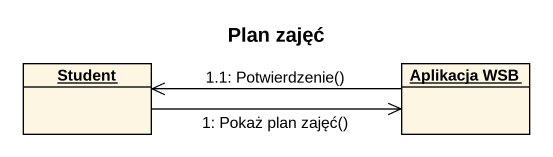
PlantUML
@startuml
title Plan zajęć
hide circle
hide empty members
object Student
object "Aplikacja WSB" as Aplikacja_WSB
Student -right-> Aplikacja_WSB : 1: Pokaż plan zajęć()
Aplikacja_WSB -left-> Student : 1.1: Potwierdzenie()
@enduml
